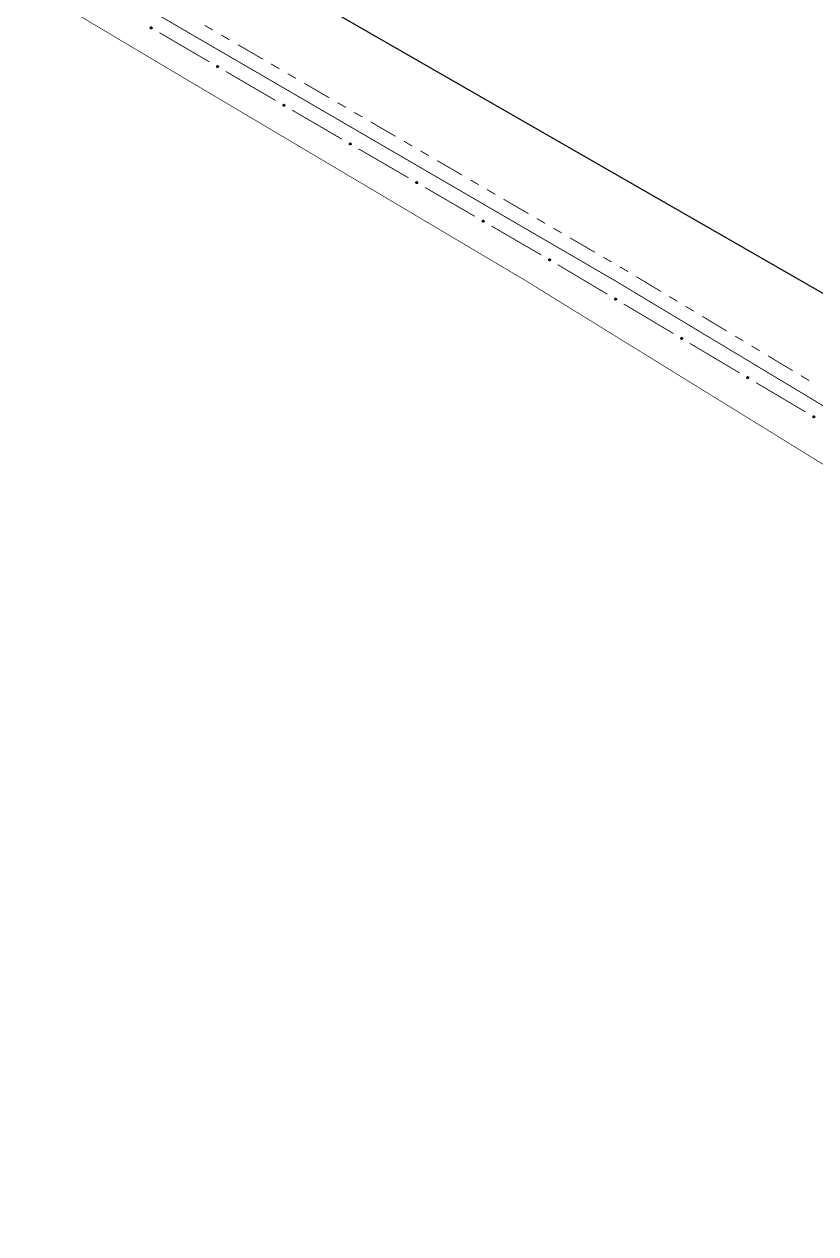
# Model space of a CAD drawing. Extents: x 203591 to 208218, y 4854879 to 4857795.
# Drawn here: x 203921.1 to 204085.9, y 4855607.2 to 4855859 of the extents above; entities that cross this region are included whole.
import ezdxf

# ---------------------------------------------------------------- set-up
doc = ezdxf.new("R2010")
doc.units = 0
doc.header["$LTSCALE"] = 1.5
doc.header["$MEASUREMENT"] = 0
for name, color, linetype in [('CD-MALHA-LOTES', 40, 'CONTINUOUS'), ('LM-LIM-SETOR-FISCAL', 7, 'CONTINUOUS'), ('RU-QUADRAS', 210, 'CONTINUOUS'), ('SV-EIXO-ROD-ESTR', 7, 'CONTINUOUS'), ('SV-FX-DOM-FED', 20, 'CONTINUOUS'), ('SV-ROD-ESTADUAIS', 20, 'CONTINUOUS')]:
    doc.layers.add(name, color=color, linetype=linetype)
doc.linetypes.add('Limite', pattern='A,20,-3,[130,ltypeshp.shx,S=6.35,R=0,X=0,Y=0],-3,20', length=46)

msp = doc.modelspace()

# ---------------------------------------------------------------- linework, layer by layer
at = {"layer": 'CD-MALHA-LOTES', "linetype": 'Continuous', "flags": 128}
msp.add_lwpolyline([(204180.98, 4855749.27), (203986.66, 4855860.84)], dxfattribs=at)
at = {"layer": 'LM-LIM-SETOR-FISCAL', "linetype": 'Limite', "ltscale": 0.1, "const_width": 0.13, "flags": 128}
msp.add_lwpolyline([(205796.415, 4856248.315), (205682.51, 4856182.65), (205659.3, 4856170.51), (205621.44, 4856158.01), (205507.35, 4856123.37), (205407.36, 4856092.31), (205394.74, 4856089.5), (205362.25, 4856082.61), (205354.69, 4856080.34), (205337.55, 4856076.77), (205289.87, 4856073.56), (205229.36, 4856070.3), (205219.27, 4856069.56), (205147.92, 4856065.7), (205113.32, 4856064.4), (205090.92, 4856063.16), (205009.9, 4856058.92), (204851.88, 4856050.7), (204687.08, 4856042.13), (204637.14, 4856038.78), (204603.03, 4856036.66), (204553.89, 4856035.32), (204520.66, 4856035.13), (204502.57, 4856037.61), (204484.57, 4856041.23), (204412.67, 4856060.75), (204330.68, 4856083.79), (204299.16, 4856093.11), (204270.41, 4856101.78), (204253.26, 4856107.22), (204244.69, 4856110.17), (204218.41, 4856111.79), (204202.69, 4856112.17), (204189.55, 4856111.98), (204142.89, 4856109.12), (204035.38, 4856102.27), (203993.42, 4856098.93), (203985.94, 4856098.57), (203969, 4856097.51), (203907.01, 4856092.75), (203828.45, 4856087.6), (203806.83, 4856085.89), (203745.43, 4856081.58), (203724.99, 4856080.15), (203677.22, 4856076.56), (203633.71, 4856071.22), (203591.04, 4856063.51), (203660.37, 4856023.03), (203705.27, 4855996.41), (203743.77, 4855973.31), (203818.31, 4855928.72), (203887.09, 4855887.86), (203952.66, 4855848.85), (204025, 4855805.96), (204088.2, 4855766.95), (204107.49, 4855755.62), (204177.8, 4855715.26), (204283.05, 4855651.55), (204316.3, 4855629.3), (204344.05, 4855608.74), (204359.413431, 4855596.133587), (204366.73, 4855590.13), (204395.58, 4855561.78), (204414.87, 4855540.12), (204436.53, 4855514.57), (204458.95, 4855485.04), (204486.36, 4855444.86), (204505.82, 4855416.26), (204534.16, 4855377.59), (204568.85, 4855328.27), (204604.98, 4855276.24), (204637.1, 4855229.79), (204661.77, 4855193.9), (204679.77, 4855167.91), (204703.32, 4855133.45), (204736.81, 4855084.64), (204752.67, 4855062.31), (204783.23, 4855019.37), (204803.12, 4854991.18), (204834.249649, 4854948.199642), (204845.64, 4854959.83), (204876.75, 4854964.71), (204914.35, 4854970.84), (204996.87, 4854983.31), (205090.66, 4854997.71), (205105.98, 4854999.94), (205187.94, 4855012.05), (205245.94, 4855021.11), (205272.68, 4855025.85), (205289.82, 4855028.52), (205353.63, 4855038.1), (205379.87, 4855044.32), (205380.17, 4855053.59), (205399.55, 4855054.95), (205426.54, 4855056.03), (205437.99, 4855056.62), (205499.63, 4855060.67), (205539.31, 4855063.19), (205567.09, 4855064.98), (205582.41, 4855066.09), (205635.91, 4855070), (205692.95, 4855073.42), (205739.37, 4855076.32), (205755.85, 4855076.88), (205779.09, 4855078.91), (205796.39, 4855080.33), (205832.27, 4855082.2), (205855.36, 4855083.58), (205884.96, 4855084.97), (205904.85, 4855085.43), (205945.85, 4855088.06), (205975.45, 4855089.94), (205990.04, 4855090.61), (206010.45, 4855091.62), (206021.42, 4855091.93), (206022.38, 4855094.63), (206023.19, 4855099.07), (206023.73, 4855105.32), (206023.73, 4855114.57), (206023.61, 4855122.77), (206023.73, 4855128.91), (206023.31, 4855148.74), (206059.09, 4855155.08), (206090.43, 4855139.24), (206138.56, 4855111.07), (206178.75, 4855088.19), (206206.79, 4855072.52), (206222.46, 4855062.86), (206230.38, 4855057.64), (206237.19, 4855052.51), (206245.02, 4855046.96), (206277.61, 4855028.92), (206315.11, 4855009.06), (206322.43, 4855004.94), (206334.61, 4854998.15), (206344.05, 4854991.94), (206370.01, 4854978.16), (206377.13, 4854974.52), (206383.62, 4854970.88), (206391.86, 4854965.97), (206400.96, 4854960.99), (206409.67, 4854956.24), (206418.06, 4854951.81), (206428.03, 4854946.58), (206436.74, 4854941.99), (206446.39, 4854936.45), (206454.94, 4854931.86), (206463.33, 4854927.27), (206473.94, 4854921.41), (206483.44, 4854916.66), (206493.49, 4854911.28), (206502.2, 4854906.53), (206509.16, 4854902.73), (206517.55, 4854899.17), (206528.48, 4854896), (206549.69, 4854889.67), (206564.41, 4854883.97), (206567.2, 4854879.08), (206570.83, 4854883.26), (206576.05, 4854891.17), (206582.86, 4854902.57), (206588.24, 4854910.17), (206594.1, 4854919.67), (206601.38, 4854929.09), (206611.99, 4854937.95), (206625.76, 4854949.98), (206640.32, 4854965.18), (206646.34, 4854973.73), (206650.93, 4854980.7), (206656.31, 4854989.4), (206659.8, 4854993.84), (206666.37, 4855000.56), (206674.91, 4855008.32), (206682.51, 4855016.24), (206687.1, 4855021.3), (206689.8, 4855026.21), (206695.97, 4855035.87), (206702.46, 4855046.95), (206709.74, 4855060.01), (206715.44, 4855068.88), (206721.77, 4855075.21), (206727.79, 4855082.65), (206732.22, 4855088.66), (206736.5, 4855097.05), (206739.58, 4855106.79), (206740.85, 4855116.29), (206741.17, 4855125.63), (206741.64, 4855134.02), (206741.17, 4855142.09), (206742.12, 4855150.72), (206742.75, 4855160.06), (206742.43, 4855173.36), (206743.07, 4855183.81), (206745.76, 4855192.36), (206748.45, 4855197.74), (206758.11, 4855205.5), (206768.24, 4855208.82), (206775.2, 4855210.56), (206778.84, 4855212.3), (206783.44, 4855216.26), (206786.6, 4855221.64), (206789.29, 4855225.29), (206792.14, 4855229.4), (206795.63, 4855232.73), (206801.01, 4855234.47), (206808.45, 4855236.21), (206816.52, 4855237.63), (206822.22, 4855240.17), (206827.6, 4855242.54), (206831.4, 4855244.28), (206836.63, 4855244.44), (206839.95, 4855243.97), (206842.19, 4855243.65), (206845.62, 4855240.46), (206849.62, 4855235.99), (206854.58, 4855232.12), (206859.64, 4855229.78), (206864.76, 4855227.39), (206870.2, 4855225.04), (206874.73, 4855222.3), (206878.92, 4855219.29), (206882.98, 4855215.83), (206887.98, 4855212.7), (206893.95, 4855209.85), (206900.29, 4855207.85), (206907.15, 4855206.19), (206913.73, 4855205.04), (206920.81, 4855203.6), (206927.56, 4855201.94), (206933.6, 4855200.48), (206939.89, 4855199.17), (206945.67, 4855197.5), (206951.88, 4855196.77), (206955.646692, 4855197.169441), (206957.306662, 4855197.34315), (206961.862616, 4855199.664984), (206966.527907, 4855198.429918), (206972.051755, 4855197.762708), (206977.408644, 4855196.392723), (206983.226231, 4855195.866614), (206988.517313, 4855195.575902), (206994.381656, 4855194.986132), (206999.439545, 4855194.39722), (207005.614593, 4855193.621657), (207012.363297, 4855193.601324), (207017.572169, 4855195.36525), (207023.03395, 4855199.405412), (207027.732957, 4855202.047994), (207032.274552, 4855204.906141), (207036.833943, 4855207.976499), (207041.709791, 4855210.664404), (207047.645836, 4855212.460922), (207053.627362, 4855214.050921), (207060.025663, 4855216.416757), (207065.622577, 4855219.182648), (207071.297192, 4855222.28006), (207076.000549, 4855226.442043), (207079.81713, 4855231.025691), (207081.103271, 4855236.760794), (207082.59759, 4855241.307754), (207088.023389, 4855243.939561), (207090.578395, 4855249.590665), (207089.808985, 4855256.17649), (207088.296416, 4855261.394437), (207091.682817, 4855264.782116), (207096.437455, 4855266.14688), (207101.10609, 4855269.633922), (207105.023599, 4855274.180832), (207109.741577, 4855275.556417), (207115.560457, 4855275.105675), (207120.834136, 4855274.222138), (207125.843848, 4855273.366924), (207131.736831, 4855271.630579), (207137.125757, 4855270.101991), (207140.28442, 4855270.079902), (207149.515925, 4855272.920652), (207159.750695, 4855279.150512), (207168.205506, 4855287.160332), (207178.440276, 4855293.835183), (207190.455007, 4855299.175063), (207198.909818, 4855306.294903), (207210.479558, 4855312.524764), (207226.054209, 4855320.312089), (207238.95892, 4855331.88183), (207248.7487, 4855350.571411), (207250.973651, 4855379.940753), (207256.758521, 4855404.860194), (207263.433371, 4855423.994765), (207271.888182, 4855446.689256), (207282.567942, 4855472.943668), (207294.805168, 4855494.970674), (207326.84445, 4855524.340016), (207365.558582, 4855558.159258), (207387.072345, 4855586.866424), (207407.157013, 4855615.155159), (207422.962295, 4855638.924947), (207434.532036, 4855666.069339), (207438.091956, 4855689.65381), (207436.311996, 4855734.152813), (207437.646966, 4855776.64936), (207435.867006, 4855804.683732), (207437.201976, 4855838.502973), (207442.986846, 4855862.087445), (207450.106687, 4855888.786846), (207460.341457, 4855908.811397), (207484.893222, 4855935.842551), (207514.888754, 4855951.474025), (207555.868566, 4855955.698748), (207618.394465, 4855944.291996), (207657.684388, 4855935.842551), (207679.230475, 4855930.772883), (207701.081061, 4855927.500978), (207727.335472, 4855933.285849), (207757.594794, 4855943.075629), (207797.198906, 4855948.41551), (207840.362939, 4855943.520619), (207880.857031, 4855931.060899), (207908.46854, 4855922.081144), (207928.081857, 4855916.750273), (207978.978222, 4855907.32502), (207988.919986, 4855905.773418), (208022.363859, 4855902.136547), (208058.853041, 4855901.246567), (208090.002343, 4855903.026527), (208114.955167, 4855908.683361), (208130.682304, 4855913.813432), (208161.847626, 4855928.407512), (208188.891822, 4855948.61949), (208218.286591, 4855981.057933), (208187.445907, 4855991.449903), (208165.321069, 4856010.222493), (208159.224361, 4856022.94), (208156.58974, 4856039.12589), (208148.685879, 4856065.472094), (208141.72335, 4856085.385589), (208131.121743, 4856100.600365), (208114.978287, 4856123.563692), (208106.091421, 4856139.449948), (208093.205298, 4856162.116022), (208084.73682, 4856199.326829), (208076.797221, 4856229.27502), (208073.616124, 4856257.1496), (208067.838157, 4856284.431712), (208065.021572, 4856320.096316), (208063.518292, 4856367.226456), (208062.416051, 4856397.165935), (208051.054374, 4856419.94066), (208041.168955, 4856425.250761), (208034.147983, 4856457.455812), (208021.67975, 4856492.348298), (208031.159526, 4856541.689942), (208020.976111, 4856586.808408), (208019.467809, 4856600.268866), (208028.327718, 4856624.553543), (208027.926294, 4856671.90573), (208026.162133, 4856750.628679), (208030.440265, 4856795.701991), (208034.406877, 4856848.418794), (208036.125381, 4856871.257936), (208022.299519, 4856927.922659), (208010.560024, 4856953.886397), (208008.303255, 4856989.771934), (207999.795743, 4857038.357717), (207992.204293, 4857055.360826), (207973.187812, 4857100.767903), (207964.482023, 4857136.653753), (207955.32649, 4857174.790688), (207947.06, 4857205.66), (207936.24, 4857242.09), (207927.67, 4857273.58), (207918.98, 4857320.37), (207891.61, 4857379.79), (207864.78, 4857442.58), (207832.53, 4857508.13), (207814.62, 4857556.12), (207809.96, 4857575.68), (207785.03, 4857617.04), (207772.89, 4857638.07), (207748.63, 4857685.56), (207726.14, 4857726.05), (207670.54, 4857791.94), (207637.716929, 4857752.579866), (207327.499503, 4857249.046871), (207320.676618, 4857251.493261), (207314.080136, 4857253.877844), (207301.63279, 4857226.347664), (207278.712679, 4857178.433894), (207276.5774, 4857174.787641), (207262.892453, 4857152.57806), (207252.462304, 4857134.399802), (207240.885989, 4857115.917861), (207229.906692, 4857098.269253), (207214.91377, 4857077.033986), (207202.397592, 4857060.643753), (207187.795384, 4857042.763498), (207183.851205, 4857038.068132), (207172.84771, 4857025.964287), (207149.87276, 4857002.228535), (207122.979462, 4856978.24558), (207115.279823, 4856971.792429), (207096.554824, 4856956.721089), (207093.179038, 4856954.256239), (207063.969674, 4856931.265115), (207039.009706, 4856911.05036), (207002.55255, 4856880.952023), (206995.622513, 4856875.427191), (206955.697742, 4856843.197587), (206925.76, 4856819.17), (206889.95, 4856790.29), (206863.87, 4856769.12), (206847.05, 4856755.62), (206812.934473, 4856729.478313), (206791.2, 4856713), (206771.48, 4856697.98), (206751.62, 4856684.07), (206724.81, 4856665.42), (206695.34, 4856644.45), (206670.42, 4856628.03), (206663.08, 4856623.07), (206633.21, 4856602.21), (206600.85, 4856580.16), (206591.4, 4856573.83), (206573.31, 4856561.53), (206563.13, 4856555.38), (206553.22, 4856549.54), (206544.9, 4856545.03), (206536.19, 4856541.04), (206524.84, 4856536.19), (206513.22, 4856531.58), (206498.3, 4856526.31), (206481.81, 4856521.39), (206460.98, 4856515.61), (206436.55, 4856509.25), (206404.85, 4856501.32), (206376.503498, 4856494.172169), (206338.854515, 4856484.264542), (206332.61, 4856481.61), (206321.41, 4856478.45), (206309.98, 4856474.91), (206297.27, 4856470.73), (206283.09, 4856465.93), (206265.98, 4856460.4), (206237.37, 4856450.17), (206227.79, 4856446.64), (206207.64, 4856438.98), (206187.88, 4856431.02), (206170.1, 4856423.58), (206145.59, 4856412.49), (206123.09, 4856402.3), (206095.56, 4856389.84), (206084.72388, 4856385.188271), (206064.4, 4856375.95), (206043.92, 4856366.69), (206002.95, 4856348.23), (205973.98, 4856334.81), (205918.83, 4856309.59), (205889.94, 4856296.39), (205871.28, 4856287.81), (205863.09, 4856283.51), (205834.67, 4856269.04), (205796.415, 4856248.315)], dxfattribs=at)
at = {"layer": 'RU-QUADRAS', "color": 6, "linetype": 'Continuous'}
msp.add_lwpolyline([(203967.87, 4855874.24), (203994.38, 4855881.67), (204093.07, 4855893.76), (204108.15, 4855894.2), (204108.15, 4855892.6), (204122.57, 4855891.14), (204122.57, 4855889.54), (204128.54, 4855889.25), (204137.42, 4855881.67), (204137.86, 4855878.91), (204288.47, 4855897.4), (204302.31, 4855826.9), (204323, 4855718.39, -0.0253075114), (204318.77, 4855694.21), (204314.84, 4855683.57), (204300.42, 4855662.6), (204167.58, 4855747.08), (204180.98, 4855749.27), (203986.66, 4855860.84)], format="xyb", close=True, dxfattribs=at)
at = {"layer": 'SV-EIXO-ROD-ESTR', "flags": 128}
for points in [[(203947.586271, 4855858.106602), (203947.539154, 4855858.093485), (203947.495978, 4855858.091847), (203947.459573, 4855858.100845), (203947.429476, 4855858.117184), (203947.400568, 4855858.137369), (203947.375913, 4855858.164149), (203947.355133, 4855858.199933), (203947.341643, 4855858.247105), (203947.342871, 4855858.291446), (203947.349783, 4855858.327609), (203947.365014, 4855858.359973), (203947.385092, 4855858.387727), (203947.413757, 4855858.412417), (203947.450227, 4855858.433122), (203947.497988, 4855858.445539), (203947.540328, 4855858.446855), (203947.575312, 4855858.437227), (203947.607752, 4855858.421709), (203947.637018, 4855858.400749), (203947.661068, 4855858.374321), (203947.681849, 4855858.337565), (203947.693479, 4855858.290261), (203947.695274, 4855858.248047), (203947.68614, 4855858.212937), (203947.670143, 4855858.181344), (203947.650251, 4855858.152104), (203947.624363, 4855858.126199), (203947.586271, 4855858.106602)], [(203961.406961, 4855850.045056), (203961.359844, 4855850.031939), (203961.316668, 4855850.0303), (203961.280263, 4855850.039298), (203961.250166, 4855850.055638), (203961.221258, 4855850.075822), (203961.196603, 4855850.102602), (203961.175822, 4855850.138387), (203961.162333, 4855850.185559), (203961.163561, 4855850.229899), (203961.170473, 4855850.266062), (203961.185704, 4855850.298426), (203961.205782, 4855850.32618), (203961.234447, 4855850.350871), (203961.270917, 4855850.371576), (203961.318678, 4855850.383992), (203961.361018, 4855850.385309), (203961.396002, 4855850.375681), (203961.428442, 4855850.360162), (203961.457707, 4855850.339202), (203961.481758, 4855850.312775), (203961.502539, 4855850.276018), (203961.514169, 4855850.228715), (203961.515964, 4855850.186501), (203961.50683, 4855850.151391), (203961.490833, 4855850.119798), (203961.470941, 4855850.090557), (203961.445053, 4855850.064653), (203961.406961, 4855850.045056)], [(203975.227651, 4855841.98351), (203975.180534, 4855841.970393), (203975.137357, 4855841.968754), (203975.100953, 4855841.977752), (203975.070856, 4855841.994092), (203975.041948, 4855842.014276), (203975.017293, 4855842.041056), (203974.996512, 4855842.07684), (203974.983022, 4855842.124012), (203974.984251, 4855842.168353), (203974.991163, 4855842.204516), (203975.006394, 4855842.23688), (203975.026472, 4855842.264634), (203975.055137, 4855842.289324), (203975.091606, 4855842.310029), (203975.139368, 4855842.322446), (203975.181708, 4855842.323762), (203975.216692, 4855842.314134), (203975.249132, 4855842.298616), (203975.278397, 4855842.277656), (203975.302448, 4855842.251229), (203975.323229, 4855842.214472), (203975.334859, 4855842.167169), (203975.336654, 4855842.124954), (203975.32752, 4855842.089844), (203975.311523, 4855842.058251), (203975.291631, 4855842.029011), (203975.265743, 4855842.003106), (203975.227651, 4855841.98351)], [(203989.051649, 4855833.927215), (203989.004558, 4855833.914005), (203988.961385, 4855833.912281), (203988.924962, 4855833.921207), (203988.894833, 4855833.937487), (203988.865886, 4855833.957615), (203988.841178, 4855833.984346), (203988.820326, 4855834.020089), (203988.806743, 4855834.067234), (203988.807884, 4855834.111578), (203988.814725, 4855834.147754), (203988.829892, 4855834.180148), (203988.849916, 4855834.207942), (203988.878531, 4855834.232689), (203988.91496, 4855834.253466), (203988.962697, 4855834.265977), (203989.005034, 4855834.267377), (203989.040037, 4855834.257818), (203989.072508, 4855834.242363), (203989.101814, 4855834.221461), (203989.125917, 4855834.195081), (203989.14677, 4855834.158365), (203989.158494, 4855834.111085), (203989.160373, 4855834.068875), (203989.151308, 4855834.033747), (203989.135373, 4855834.002122), (203989.115539, 4855833.972843), (203989.089702, 4855833.946887), (203989.051649, 4855833.927215)], [(204002.888228, 4855825.892971), (204002.841137, 4855825.879761), (204002.797964, 4855825.878037), (204002.761541, 4855825.886963), (204002.731412, 4855825.903244), (204002.702465, 4855825.923371), (204002.677757, 4855825.950102), (204002.656906, 4855825.985845), (204002.643323, 4855826.032991), (204002.644463, 4855826.077334), (204002.651304, 4855826.11351), (204002.666471, 4855826.145904), (204002.686495, 4855826.173698), (204002.71511, 4855826.198445), (204002.751539, 4855826.219222), (204002.799276, 4855826.231733), (204002.841614, 4855826.233133), (204002.876617, 4855826.223574), (204002.909087, 4855826.208119), (204002.938394, 4855826.187217), (204002.962496, 4855826.160837), (204002.983349, 4855826.124122), (204002.995073, 4855826.076842), (204002.996952, 4855826.034631), (204002.987887, 4855825.999503), (204002.971952, 4855825.967878), (204002.952118, 4855825.938599), (204002.926281, 4855825.912643), (204002.888228, 4855825.892971)], [(204016.724807, 4855817.858727), (204016.677716, 4855817.845517), (204016.634543, 4855817.843793), (204016.59812, 4855817.852719), (204016.567992, 4855817.869), (204016.539044, 4855817.889127), (204016.514336, 4855817.915858), (204016.493485, 4855817.951601), (204016.479902, 4855817.998747), (204016.481042, 4855818.04309), (204016.487883, 4855818.079266), (204016.50305, 4855818.11166), (204016.523074, 4855818.139454), (204016.55169, 4855818.164201), (204016.588118, 4855818.184978), (204016.635855, 4855818.197489), (204016.678193, 4855818.198889), (204016.713196, 4855818.18933), (204016.745666, 4855818.173876), (204016.774973, 4855818.152973), (204016.799075, 4855818.126593), (204016.819929, 4855818.089878), (204016.831653, 4855818.042598), (204016.833531, 4855818.000387), (204016.824466, 4855817.965259), (204016.808532, 4855817.933634), (204016.788697, 4855817.904355), (204016.76286, 4855817.878399), (204016.724807, 4855817.858727)], [(204030.561386, 4855809.824483), (204030.514296, 4855809.811273), (204030.471122, 4855809.809549), (204030.4347, 4855809.818475), (204030.404571, 4855809.834756), (204030.375623, 4855809.854883), (204030.350915, 4855809.881614), (204030.330064, 4855809.917357), (204030.316481, 4855809.964503), (204030.317622, 4855810.008846), (204030.324462, 4855810.045022), (204030.339629, 4855810.077416), (204030.359653, 4855810.10521), (204030.388269, 4855810.129957), (204030.424697, 4855810.150734), (204030.472434, 4855810.163245), (204030.514772, 4855810.164645), (204030.549775, 4855810.155086), (204030.582245, 4855810.139632), (204030.611552, 4855810.118729), (204030.635655, 4855810.092349), (204030.656508, 4855810.055634), (204030.668232, 4855810.008354), (204030.67011, 4855809.966143), (204030.661045, 4855809.931015), (204030.645111, 4855809.89939), (204030.625277, 4855809.870111), (204030.59944, 4855809.844155), (204030.561386, 4855809.824483)], [(204044.306581, 4855801.637248), (204044.259347, 4855801.62456), (204044.216158, 4855801.623314), (204044.179836, 4855801.632643), (204044.149889, 4855801.649255), (204044.121166, 4855801.669702), (204044.096756, 4855801.696705), (204044.076301, 4855801.732677), (204044.063241, 4855801.779969), (204044.064872, 4855801.824297), (204044.072113, 4855801.860396), (204044.087638, 4855801.89262), (204044.107968, 4855801.92019), (204044.136856, 4855801.944619), (204044.173512, 4855801.964991), (204044.221384, 4855801.976973), (204044.263735, 4855801.977904), (204044.29863, 4855801.967959), (204044.330927, 4855801.952146), (204044.360001, 4855801.930921), (204044.38381, 4855801.904276), (204044.404256, 4855801.867331), (204044.415456, 4855801.819924), (204044.416867, 4855801.777696), (204044.407413, 4855801.74267), (204044.39113, 4855801.711224), (204044.370973, 4855801.682166), (204044.34485, 4855801.656497), (204044.306581, 4855801.637248)], [(204058.053389, 4855793.450351), (204058.006155, 4855793.437663), (204057.962965, 4855793.436417), (204057.926643, 4855793.445746), (204057.896697, 4855793.462358), (204057.867974, 4855793.482805), (204057.843563, 4855793.509808), (204057.823109, 4855793.54578), (204057.810048, 4855793.593072), (204057.81168, 4855793.6374), (204057.81892, 4855793.673499), (204057.834445, 4855793.705723), (204057.854775, 4855793.733293), (204057.883663, 4855793.757722), (204057.920319, 4855793.778094), (204057.968192, 4855793.790076), (204058.010542, 4855793.791007), (204058.045437, 4855793.781062), (204058.077735, 4855793.765249), (204058.106808, 4855793.744024), (204058.130617, 4855793.717379), (204058.151063, 4855793.680434), (204058.162263, 4855793.633027), (204058.163674, 4855793.590799), (204058.154221, 4855793.555773), (204058.137937, 4855793.524327), (204058.11778, 4855793.495269), (204058.091658, 4855793.4696), (204058.053389, 4855793.450351)], [(204071.81189, 4855785.2826), (204071.764688, 4855785.269793), (204071.721502, 4855785.268438), (204071.685157, 4855785.277675), (204071.655168, 4855785.294212), (204071.626393, 4855785.314585), (204071.601915, 4855785.341527), (204071.581369, 4855785.377447), (204071.568189, 4855785.424706), (204071.569709, 4855785.469038), (204071.576858, 4855785.505155), (204071.592302, 4855785.537418), (204071.612562, 4855785.56504), (204071.641388, 4855785.589541), (204071.677993, 4855785.610006), (204071.725835, 4855785.622109), (204071.768183, 4855785.623148), (204071.803103, 4855785.61329), (204071.83544, 4855785.597559), (204071.864567, 4855785.576407), (204071.888443, 4855785.549822), (204071.908982, 4855785.51293), (204071.920302, 4855785.465551), (204071.92182, 4855785.423326), (204071.912455, 4855785.388277), (204071.896251, 4855785.35679), (204071.876168, 4855785.327681), (204071.85011, 4855785.301947), (204071.81189, 4855785.2826)], [(204085.579344, 4855777.130471), (204085.532142, 4855777.117663), (204085.488955, 4855777.116308), (204085.45261, 4855777.125545), (204085.422622, 4855777.142082), (204085.393847, 4855777.162456), (204085.369368, 4855777.189397), (204085.348823, 4855777.225317), (204085.335643, 4855777.272577), (204085.337163, 4855777.316908), (204085.344312, 4855777.353025), (204085.359755, 4855777.385289), (204085.380016, 4855777.41291), (204085.408842, 4855777.437412), (204085.445446, 4855777.457877), (204085.493288, 4855777.46998), (204085.535636, 4855777.471018), (204085.570557, 4855777.46116), (204085.602894, 4855777.445429), (204085.632021, 4855777.424277), (204085.655897, 4855777.397693), (204085.676436, 4855777.3608), (204085.687756, 4855777.313422), (204085.689274, 4855777.271197), (204085.679909, 4855777.236147), (204085.663705, 4855777.20466), (204085.643621, 4855777.175551), (204085.617564, 4855777.149817), (204085.579344, 4855777.130471)]]:
    msp.add_lwpolyline(points, close=True, dxfattribs=at)
for points in [[(203947.624363, 4855858.126199), (203947.341643, 4855858.247105)], [(203947.650251, 4855858.152104), (203947.342871, 4855858.291446)], [(203947.633293, 4855858.141657), (203947.345994, 4855858.266585)], [(203947.656374, 4855858.167686), (203947.349725, 4855858.305481)], [(203947.670143, 4855858.181344), (203947.349783, 4855858.327609)], [(203947.605497, 4855858.118378), (203947.35238, 4855858.223368)], [(203947.586271, 4855858.106602), (203947.355133, 4855858.199933)], [(203947.676115, 4855858.198822), (203947.360234, 4855858.345162)], [(203947.68614, 4855858.212937), (203947.365014, 4855858.359973)], [(203947.560316, 4855858.1005), (203947.372123, 4855858.178679)], [(203947.539154, 4855858.093485), (203947.375913, 4855858.164149)], [(203947.688097, 4855858.232905), (203947.377913, 4855858.372762)], [(203947.695274, 4855858.248047), (203947.385092, 4855858.387727)], [(203947.514545, 4855858.092445), (203947.396385, 4855858.14715)], [(203947.495978, 4855858.091847), (203947.400568, 4855858.137369)], [(203947.693007, 4855858.271113), (203947.404039, 4855858.398595)], [(203947.693479, 4855858.290261), (203947.413757, 4855858.412417)], [(203947.683577, 4855858.314526), (203947.434879, 4855858.421678)], [(203947.681849, 4855858.337565), (203947.450227, 4855858.433122)], [(203947.665503, 4855858.356662), (203947.481042, 4855858.435823)], [(203947.661068, 4855858.374321), (203947.497988, 4855858.445539)], [(203947.644974, 4855858.389173), (203947.524947, 4855858.443387)], [(203947.637018, 4855858.400749), (203947.540328, 4855858.446855)], [(203961.445053, 4855850.064653), (203961.162333, 4855850.185559)], [(203961.470941, 4855850.090557), (203961.163561, 4855850.229899)], [(203961.453982, 4855850.08011), (203961.166684, 4855850.205039)], [(203961.477064, 4855850.106139), (203961.170415, 4855850.243934)], [(203961.490833, 4855850.119798), (203961.170473, 4855850.266062)], [(203961.426187, 4855850.056831), (203961.17307, 4855850.161822)], [(203961.406961, 4855850.045056), (203961.175822, 4855850.138387)], [(203961.496805, 4855850.137276), (203961.180924, 4855850.283615)], [(203961.50683, 4855850.151391), (203961.185704, 4855850.298426)], [(203961.381006, 4855850.038954), (203961.192813, 4855850.117132)], [(203961.359844, 4855850.031939), (203961.196603, 4855850.102602)], [(203961.508787, 4855850.171359), (203961.198603, 4855850.311216)], [(203961.515964, 4855850.186501), (203961.205782, 4855850.32618)], [(203961.335235, 4855850.030899), (203961.217075, 4855850.085604)], [(203961.316668, 4855850.0303), (203961.221258, 4855850.075822)], [(203961.513697, 4855850.209567), (203961.224729, 4855850.337049)], [(203961.514169, 4855850.228715), (203961.234447, 4855850.350871)], [(203961.504266, 4855850.25298), (203961.255569, 4855850.360131)], [(203961.502539, 4855850.276018), (203961.270917, 4855850.371576)], [(203961.486193, 4855850.295116), (203961.301732, 4855850.374276)], [(203961.481758, 4855850.312775), (203961.318678, 4855850.383992)], [(203961.465664, 4855850.327626), (203961.345637, 4855850.381841)], [(203961.457707, 4855850.339202), (203961.361018, 4855850.385309)], [(203975.265743, 4855842.003106), (203974.983022, 4855842.124012)], [(203975.291631, 4855842.029011), (203974.984251, 4855842.168353)], [(203975.274672, 4855842.018564), (203974.987374, 4855842.143492)], [(203975.297753, 4855842.044593), (203974.991105, 4855842.182388)], [(203975.311523, 4855842.058251), (203974.991163, 4855842.204516)], [(203975.246877, 4855841.995285), (203974.99376, 4855842.100275)], [(203975.227651, 4855841.98351), (203974.996512, 4855842.07684)], [(203975.317495, 4855842.07573), (203975.001614, 4855842.222069)], [(203975.32752, 4855842.089844), (203975.006394, 4855842.23688)], [(203975.201696, 4855841.977408), (203975.013503, 4855842.055586)], [(203975.180534, 4855841.970393), (203975.017293, 4855842.041056)], [(203975.329477, 4855842.109812), (203975.019293, 4855842.24967)], [(203975.336654, 4855842.124954), (203975.026472, 4855842.264634)], [(203975.155925, 4855841.969352), (203975.037764, 4855842.024058)], [(203975.137357, 4855841.968754), (203975.041948, 4855842.014276)], [(203975.334387, 4855842.14802), (203975.045419, 4855842.275502)], [(203975.334859, 4855842.167169), (203975.055137, 4855842.289324)], [(203975.324956, 4855842.191433), (203975.076259, 4855842.298585)], [(203975.323229, 4855842.214472), (203975.091606, 4855842.310029)], [(203975.306883, 4855842.23357), (203975.122422, 4855842.31273)], [(203975.302448, 4855842.251229), (203975.139368, 4855842.322446)], [(203975.286354, 4855842.26608), (203975.166327, 4855842.320294)], [(203975.278397, 4855842.277656), (203975.181708, 4855842.323762)], [(203989.089702, 4855833.946887), (203988.806743, 4855834.067234)], [(203989.115539, 4855833.972843), (203988.807884, 4855834.111578)], [(203989.098601, 4855833.962362), (203988.811056, 4855834.086723)], [(203989.121631, 4855833.988437), (203988.814711, 4855834.125626)], [(203989.135373, 4855834.002122), (203988.814725, 4855834.147754)], [(203989.070851, 4855833.939028), (203988.817527, 4855834.043519)], [(203989.051649, 4855833.927215), (203988.820326, 4855834.020089)], [(203989.14131, 4855834.019612), (203988.825141, 4855834.165328)], [(203989.151308, 4855834.033747), (203988.829892, 4855834.180148)], [(203989.025706, 4855833.921062), (203988.837359, 4855833.998868)], [(203989.004558, 4855833.914005), (203988.841178, 4855833.984346)], [(203989.153225, 4855834.053719), (203988.842765, 4855834.192963)], [(203989.160373, 4855834.068875), (203988.849916, 4855834.207942)], [(203988.979951, 4855833.912916), (203988.861683, 4855833.967388)], [(203988.961385, 4855833.912281), (203988.865886, 4855833.957615)], [(203989.15806, 4855834.091936), (203988.86884, 4855834.218847)], [(203989.158494, 4855834.111085), (203988.878531, 4855834.232689)], [(203989.148544, 4855834.135331), (203988.899635, 4855834.241991)], [(203989.14677, 4855834.158365), (203988.91496, 4855834.253466)], [(203989.130387, 4855834.177431), (203988.94577, 4855834.256227)], [(203989.125917, 4855834.195081), (203988.962697, 4855834.265977)], [(203989.109793, 4855834.209901), (203988.98966, 4855834.263878)], [(203989.101814, 4855834.221461), (203989.005034, 4855834.267377)], [(204002.926281, 4855825.912643), (204002.643323, 4855826.032991)], [(204002.952118, 4855825.938599), (204002.644463, 4855826.077334)], [(204002.93518, 4855825.928118), (204002.647636, 4855826.052479)], [(204002.95821, 4855825.954193), (204002.65129, 4855826.091382)], [(204002.971952, 4855825.967878), (204002.651304, 4855826.11351)], [(204002.90743, 4855825.904784), (204002.654106, 4855826.009275)], [(204002.888228, 4855825.892971), (204002.656906, 4855825.985845)], [(204002.97789, 4855825.985368), (204002.66172, 4855826.131084)], [(204002.987887, 4855825.999503), (204002.666471, 4855826.145904)], [(204002.862285, 4855825.886818), (204002.673938, 4855825.964624)], [(204002.841137, 4855825.879761), (204002.677757, 4855825.950102)], [(204002.989804, 4855826.019475), (204002.679345, 4855826.158719)], [(204002.996952, 4855826.034631), (204002.686495, 4855826.173698)], [(204002.81653, 4855825.878672), (204002.698262, 4855825.933144)], [(204002.797964, 4855825.878037), (204002.702465, 4855825.923371)], [(204002.994639, 4855826.057692), (204002.705419, 4855826.184603)], [(204002.995073, 4855826.076842), (204002.71511, 4855826.198445)], [(204002.985123, 4855826.101087), (204002.736214, 4855826.207747)], [(204002.983349, 4855826.124122), (204002.751539, 4855826.219222)], [(204002.966966, 4855826.143187), (204002.78235, 4855826.221983)], [(204002.962496, 4855826.160837), (204002.799276, 4855826.231733)], [(204002.946373, 4855826.175657), (204002.826239, 4855826.229634)], [(204002.938394, 4855826.187217), (204002.841614, 4855826.233133)], [(204016.76286, 4855817.878399), (204016.479902, 4855817.998747)], [(204016.788697, 4855817.904355), (204016.481042, 4855818.04309)], [(204016.771759, 4855817.893874), (204016.484215, 4855818.018235)], [(204016.794789, 4855817.919949), (204016.487869, 4855818.057138)], [(204016.808532, 4855817.933634), (204016.487883, 4855818.079266)], [(204016.74401, 4855817.87054), (204016.490686, 4855817.975031)], [(204016.724807, 4855817.858727), (204016.493485, 4855817.951601)], [(204016.814469, 4855817.951124), (204016.498299, 4855818.09684)], [(204016.824466, 4855817.965259), (204016.50305, 4855818.11166)], [(204016.698864, 4855817.852574), (204016.510517, 4855817.93038)], [(204016.677716, 4855817.845517), (204016.514336, 4855817.915858)], [(204016.826384, 4855817.985231), (204016.515924, 4855818.124475)], [(204016.833531, 4855818.000387), (204016.523074, 4855818.139454)], [(204016.65311, 4855817.844428), (204016.534841, 4855817.8989)], [(204016.634543, 4855817.843793), (204016.539044, 4855817.889127)], [(204016.831218, 4855818.023448), (204016.541999, 4855818.15036)], [(204016.831653, 4855818.042598), (204016.55169, 4855818.164201)], [(204016.821702, 4855818.066843), (204016.572794, 4855818.173503)], [(204016.819929, 4855818.089878), (204016.588118, 4855818.184978)], [(204016.803545, 4855818.108943), (204016.618929, 4855818.187739)], [(204016.799075, 4855818.126593), (204016.635855, 4855818.197489)], [(204016.782952, 4855818.141413), (204016.662818, 4855818.19539)], [(204016.774973, 4855818.152973), (204016.678193, 4855818.198889)], [(204030.59944, 4855809.844155), (204030.316481, 4855809.964503)], [(204030.625277, 4855809.870111), (204030.317622, 4855810.008846)], [(204030.608339, 4855809.85963), (204030.320794, 4855809.983991)], [(204030.631368, 4855809.885705), (204030.324449, 4855810.022894)], [(204030.645111, 4855809.89939), (204030.324462, 4855810.045022)], [(204030.580589, 4855809.836297), (204030.327265, 4855809.940787)], [(204030.561386, 4855809.824483), (204030.330064, 4855809.917357)], [(204030.651048, 4855809.91688), (204030.334879, 4855810.062596)], [(204030.661045, 4855809.931015), (204030.339629, 4855810.077416)], [(204030.535443, 4855809.81833), (204030.347097, 4855809.896136)], [(204030.514296, 4855809.811273), (204030.350915, 4855809.881614)], [(204030.662963, 4855809.950987), (204030.352503, 4855810.090231)], [(204030.67011, 4855809.966143), (204030.359653, 4855810.10521)], [(204030.489689, 4855809.810184), (204030.37142, 4855809.864656)], [(204030.471122, 4855809.809549), (204030.375623, 4855809.854883)], [(204030.667797, 4855809.989204), (204030.378578, 4855810.116116)], [(204030.668232, 4855810.008354), (204030.388269, 4855810.129957)], [(204030.658281, 4855810.032599), (204030.409373, 4855810.139259)], [(204030.656508, 4855810.055634), (204030.424697, 4855810.150734)], [(204030.640124, 4855810.074699), (204030.455508, 4855810.153495)], [(204030.635655, 4855810.092349), (204030.472434, 4855810.163245)], [(204030.619531, 4855810.107169), (204030.499397, 4855810.161146)], [(204030.611552, 4855810.118729), (204030.514772, 4855810.164645)], [(204044.34485, 4855801.656497), (204044.063241, 4855801.779969)], [(204044.370973, 4855801.682166), (204044.064872, 4855801.824297)], [(204044.35392, 4855801.671873), (204044.067769, 4855801.799409)], [(204044.377237, 4855801.697691), (204044.071854, 4855801.838269)], [(204044.39113, 4855801.711224), (204044.072113, 4855801.860396)], [(204044.325913, 4855801.648848), (204044.073762, 4855801.756136)], [(204044.306581, 4855801.637248), (204044.076301, 4855801.732677)], [(204044.39726, 4855801.728647), (204044.082723, 4855801.877853)], [(204044.407413, 4855801.74267), (204044.087638, 4855801.89262)], [(204044.280572, 4855801.631382), (204044.093098, 4855801.711269)], [(204044.259347, 4855801.62456), (204044.096756, 4855801.696705)], [(204044.409552, 4855801.762619), (204044.100652, 4855801.905292)], [(204044.416867, 4855801.777696), (204044.107968, 4855801.92019)], [(204044.23473, 4855801.623743), (204044.117072, 4855801.679521)], [(204044.216158, 4855801.623314), (204044.121166, 4855801.669702)], [(204044.414809, 4855801.800781), (204044.127012, 4855801.930886)], [(204044.415456, 4855801.819924), (204044.136856, 4855801.944619)], [(204044.405774, 4855801.844278), (204044.158061, 4855801.953687)], [(204044.404256, 4855801.867331), (204044.173512, 4855801.964991)], [(204044.388084, 4855801.886577), (204044.204351, 4855801.967412)], [(204044.38381, 4855801.904276), (204044.221384, 4855801.976973)], [(204044.367851, 4855801.919273), (204044.248322, 4855801.974576)], [(204044.360001, 4855801.930921), (204044.263735, 4855801.977904)], [(204058.091658, 4855793.4696), (204057.810048, 4855793.593072)], [(204058.11778, 4855793.495269), (204057.81168, 4855793.6374)], [(204058.100727, 4855793.484976), (204057.814577, 4855793.612512)], [(204058.124044, 4855793.510794), (204057.818662, 4855793.651372)], [(204058.137937, 4855793.524327), (204057.81892, 4855793.673499)], [(204058.072721, 4855793.461951), (204057.820569, 4855793.569239)], [(204058.053389, 4855793.450351), (204057.823109, 4855793.54578)], [(204058.144068, 4855793.54175), (204057.829531, 4855793.690956)], [(204058.154221, 4855793.555773), (204057.834445, 4855793.705723)], [(204058.027379, 4855793.444485), (204057.839905, 4855793.524371)], [(204058.006155, 4855793.437663), (204057.843563, 4855793.509808)], [(204058.156359, 4855793.575722), (204057.84746, 4855793.718395)], [(204058.163674, 4855793.590799), (204057.854775, 4855793.733293)], [(204057.981537, 4855793.436846), (204057.863879, 4855793.492624)], [(204057.962965, 4855793.436417), (204057.867974, 4855793.482805)], [(204058.161616, 4855793.613884), (204057.873819, 4855793.743989)], [(204058.162263, 4855793.633027), (204057.883663, 4855793.757722)], [(204058.152581, 4855793.657381), (204057.904869, 4855793.76679)], [(204058.151063, 4855793.680434), (204057.920319, 4855793.778094)], [(204058.134891, 4855793.69968), (204057.951159, 4855793.780515)], [(204058.130617, 4855793.717379), (204057.968192, 4855793.790076)], [(204058.114659, 4855793.732376), (204057.99513, 4855793.787679)], [(204058.106808, 4855793.744024), (204058.010542, 4855793.791007)], [(204071.85011, 4855785.301947), (204071.568189, 4855785.424706)], [(204071.876168, 4855785.327681), (204071.569709, 4855785.469038)], [(204071.859141, 4855785.317345), (204071.572669, 4855785.444158)], [(204071.882392, 4855785.343222), (204071.576655, 4855785.483028)], [(204071.896251, 4855785.35679), (204071.576858, 4855785.505155)], [(204071.831193, 4855785.294249), (204071.57877, 4855785.4009)], [(204071.81189, 4855785.2826), (204071.581369, 4855785.377447)], [(204071.902338, 4855785.374228), (204071.587424, 4855785.522639)], [(204071.912455, 4855785.388277), (204071.592302, 4855785.537418)], [(204071.785895, 4855785.276669), (204071.59822, 4855785.356081)], [(204071.764688, 4855785.269793), (204071.601915, 4855785.341527)], [(204071.914543, 4855785.408232), (204071.605284, 4855785.550123)], [(204071.92182, 4855785.423326), (204071.612562, 4855785.56504)], [(204071.740073, 4855785.268914), (204071.622274, 4855785.324395)], [(204071.721502, 4855785.268438), (204071.626393, 4855785.314585)], [(204071.919704, 4855785.446407), (204071.631579, 4855785.575783)], [(204071.920302, 4855785.465551), (204071.641388, 4855785.589541)], [(204071.910559, 4855785.489881), (204071.66257, 4855785.598663)], [(204071.908982, 4855785.51293), (204071.677993, 4855785.610006)], [(204071.892762, 4855785.532135), (204071.708826, 4855785.612505)], [(204071.888443, 4855785.549822), (204071.725835, 4855785.622109)], [(204071.872447, 4855785.564779), (204071.752779, 4855785.61978)], [(204071.864567, 4855785.576407), (204071.768183, 4855785.623148)], [(204085.617564, 4855777.149817), (204085.335643, 4855777.272577)], [(204085.643621, 4855777.175551), (204085.337163, 4855777.316908)], [(204085.626594, 4855777.165216), (204085.340123, 4855777.292028)], [(204085.649846, 4855777.191093), (204085.344109, 4855777.330898)], [(204085.663705, 4855777.20466), (204085.344312, 4855777.353025)], [(204085.598646, 4855777.14212), (204085.346224, 4855777.24877)], [(204085.579344, 4855777.130471), (204085.348823, 4855777.225317)], [(204085.669791, 4855777.222099), (204085.354878, 4855777.370509)], [(204085.679909, 4855777.236147), (204085.359755, 4855777.385289)], [(204085.553349, 4855777.124539), (204085.365674, 4855777.203952)], [(204085.532142, 4855777.117663), (204085.369368, 4855777.189397)], [(204085.681997, 4855777.256102), (204085.372738, 4855777.397993)], [(204085.689274, 4855777.271197), (204085.380016, 4855777.41291)], [(204085.507527, 4855777.116785), (204085.389728, 4855777.172265)], [(204085.488955, 4855777.116308), (204085.393847, 4855777.162456)], [(204085.687158, 4855777.294277), (204085.399033, 4855777.423654)], [(204085.687756, 4855777.313422), (204085.408842, 4855777.437412)], [(204085.678013, 4855777.337751), (204085.430024, 4855777.446534)], [(204085.676436, 4855777.3608), (204085.445446, 4855777.457877)], [(204085.660216, 4855777.380005), (204085.476279, 4855777.460375)], [(204085.655897, 4855777.397693), (204085.493288, 4855777.46998)], [(204085.639901, 4855777.41265), (204085.520232, 4855777.467651)], [(204085.632021, 4855777.424277), (204085.535636, 4855777.471018)]]:
    msp.add_lwpolyline(points, dxfattribs=at)
at = {"layer": 'SV-EIXO-ROD-ESTR', "const_width": 0.18, "flags": 128}
for points in [[(203959.610728, 4855851.220229), (203949.245211, 4855857.266389)], [(203973.431418, 4855843.158683), (203963.065901, 4855849.204843)], [(203986.39, 4855835.6), (203976.88659, 4855841.143296)], [(203987.253099, 4855835.09884), (203986.39, 4855835.6)], [(204001.089678, 4855827.064596), (203990.712244, 4855833.090279)], [(204014.926258, 4855819.030352), (204004.548823, 4855825.056035)], [(204028.762837, 4855810.996108), (204018.385402, 4855817.021791)], [(204042.52111, 4855802.828707), (204032.211004, 4855808.96888)], [(204056.267917, 4855794.64181), (204045.957812, 4855800.781983)], [(204064.23, 4855789.9), (204059.704619, 4855792.595086)], [(204064.860618, 4855789.526592), (204064.23, 4855789.9)], [(204070.023413, 4855786.469544), (204064.860618, 4855789.526592)], [(204083.790867, 4855778.317414), (204073.465276, 4855784.431511)]]:
    msp.add_lwpolyline(points, dxfattribs=at)
at = {"layer": 'SV-FX-DOM-FED', "const_width": 0.18, "flags": 128}
for points in [[(203960.386892, 4855857.797488), (203958.657901, 4855858.802769)], [(203963.844874, 4855855.786926), (203962.115883, 4855856.792207)], [(203970.760838, 4855851.765801), (203965.573865, 4855854.781645)], [(203974.21882, 4855849.755239), (203972.489829, 4855850.76052)], [(203977.676802, 4855847.744676), (203975.947811, 4855848.749958)], [(203984.592766, 4855843.723552), (203979.405793, 4855846.739395)], [(203988.050748, 4855841.712989), (203986.321757, 4855842.718271)], [(203991.50873, 4855839.702427), (203989.779739, 4855840.707708)], [(203998.424694, 4855835.681302), (203993.237721, 4855838.697146)], [(204001.882676, 4855833.67074), (204000.153685, 4855834.676021)], [(204005.340657, 4855831.660178), (204003.611666, 4855832.665459)], [(204012.256621, 4855827.639053), (204007.069648, 4855830.654896)], [(204015.714603, 4855825.62849), (204013.985612, 4855826.633772)], [(204019.172585, 4855823.617928), (204017.443594, 4855824.623209)], [(204026.088549, 4855819.596803), (204020.901576, 4855822.612647)], [(204029.546531, 4855817.586241), (204027.81754, 4855818.591522)], [(204033.004513, 4855815.575679), (204031.275522, 4855816.58096)], [(204039.920477, 4855811.554554), (204034.733504, 4855814.570397)], [(204043.378459, 4855809.543991), (204041.649468, 4855810.549273)], [(204045.69, 4855808.2), (204045.10745, 4855808.53871)], [(204045.969552, 4855808.032021), (204045.69, 4855808.2)], [(204046.82671, 4855807.516968), (204045.969552, 4855808.032021)], [(204053.683972, 4855803.396537), (204048.541025, 4855806.48686)], [(204057.112604, 4855801.336321), (204055.398288, 4855802.366429)], [(204060.541235, 4855799.276106), (204058.826919, 4855800.306214)], [(204067.398498, 4855795.155675), (204062.255551, 4855798.245998)], [(204070.827129, 4855793.09546), (204069.112813, 4855794.125567)], [(204074.25576, 4855791.035244), (204072.541444, 4855792.065352)], [(204081.113023, 4855786.914814), (204075.970076, 4855790.005137)], [(204084.541654, 4855784.854598), (204082.827338, 4855785.884706)]]:
    msp.add_lwpolyline(points, dxfattribs=at)
at = {"layer": 'SV-ROD-ESTADUAIS', "const_width": 0.18, "flags": 128}
for points in [[(203947.16, 4855862.02), (204044.16, 4855805.62)], [(204044.16, 4855805.62), (204168.35, 4855730.99)]]:
    msp.add_lwpolyline(points, dxfattribs=at)

doc.saveas('drawing.dxf')
